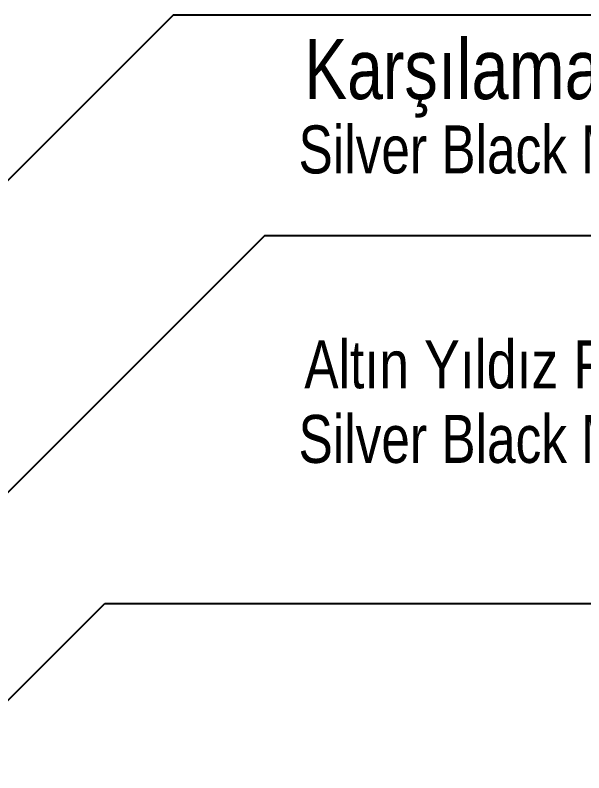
# Model space of a CAD drawing. Header units: millimetres. Extents: x 7687 to 15428, y -715 to 4028.
# Drawn here: x 9027 to 9104.3, y 3347.8 to 3450.8 of the extents above; entities that cross this region are included whole.
import ezdxf

# ---------------------------------------------------------------- set-up
doc = ezdxf.new("R2010")
doc.units = ezdxf.units.MM
doc.linetypes.add('CONTINUA', pattern=[0])
doc.layers.add('0-MOBIL', color=3, linetype='CONTINUA')
doc.layers.add('yazı', color=7, linetype='Continuous', lineweight=20)
doc.styles.add('OTEL AKSARAY', font='', dxfattribs={"width": 0.8})
doc.styles.get('OTEL AKSARAY').set_extended_font_data('FrankRuehl')

msp = doc.modelspace()

# ---------------------------------------------------------------- linework, layer by layer
at = {"layer": '0-MOBIL'}
for p, q in [((9016.13, 3347.79), (9039.16, 3370.82)), ((9039.16, 3370.82), (9328.45, 3370.82))]:
    msp.add_line(p, q, dxfattribs=at)
for points in [[(9386.84, 3383.15), (9319.16, 3450.82), (9048.45, 3450.82), (8980.77, 3383.15)], [(9351.48, 3347.79), (9365.63, 3361.93), (9306.73, 3420.82), (9060.88, 3420.82), (9001.99, 3361.93), (9016.13, 3347.79)]]:
    msp.add_lwpolyline(points, dxfattribs=at)

# ---------------------------------------------------------------- texts
at = {"layer": 'yazı', "style": 'OTEL AKSARAY'}
for s, insert, char_height, attachment_point in [('Kar{\\fArial|b0|i0|c162|p34;şılama Bankosu}', (9066.28, 3447.56), 8.16, 1), ('Silver Black Mermer', (9065.49, 3429.21), 6.528, 7), ('Alt{\\fArial|b0|i0|c162|p34;ın Yıldız Fırın Boya 3mm Sac}', (9066.28, 3406.6), 6.528, 1), ('Silver Black Mermer', (9065.49, 3389.84), 6.528, 7)]:
    msp.add_mtext_dynamic_manual_height_columns(s, width=252.8052, gutter_width=425, heights=[0], dxfattribs=dict(at, insert=insert, char_height=char_height, attachment_point=attachment_point))

doc.saveas('drawing.dxf')
